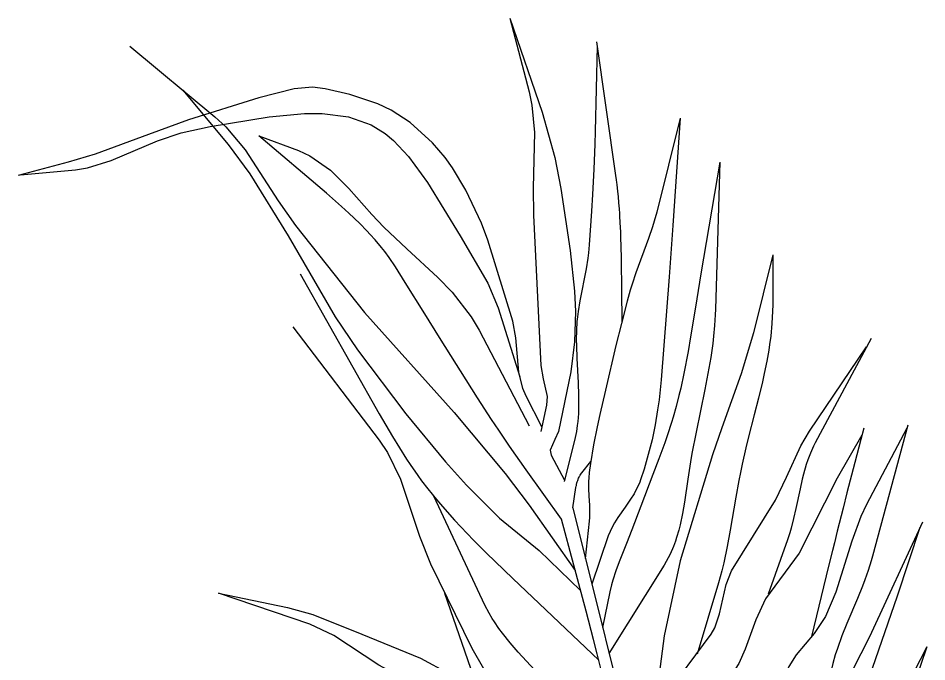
# Model space of a CAD drawing. Extents: x -537 to 919, y -2 to 1885.
# Drawn here: x -367 to 239, y 1455 to 1885 of the extents above; entities that cross this region are included whole.
import ezdxf

# ---------------------------------------------------------------- set-up
doc = ezdxf.new("R2010")
doc.units = 0
doc.layers.get('0').update_dxf_attribs({"linetype": 'CONTINUOUS'})

msp = doc.modelspace()

# ---------------------------------------------------------------- linework, layer by layer
at = {"linetype": 'CONTINUOUS'}
for points in [[(-39.23, 1884.54), (-17.68, 1821.68), (-9.34, 1791.47), (-5.34, 1770.91), (0.92, 1729.35), (3.86, 1702.3), (4.44, 1688.73), (3.86, 1668.46), (1.3, 1648.38), (-6.91, 1608.54), (-9.26, 1603.15), (-12.37, 1596.14), (-11.81, 1592.83), (-2.76, 1576.07)], [(-39.23, 1884.54), (-26.5, 1835.43), (-24.62, 1826.49), (-22.94, 1808.31), (-23.63, 1771.36), (-23.56, 1752.93), (-18.66, 1652.74), (-17.01, 1643.84), (-14.41, 1632.06), (-14.74, 1626.22), (-18.66, 1608.54)], [(18.55, 1868.83), (31.28, 1779.45), (31.67, 1776.63), (31.91, 1774.75), (32.06, 1773.5), (32.35, 1770.99), (32.56, 1769.11), (32.93, 1765.34), (33.27, 1761.57), (33.47, 1759.05), (33.59, 1757.37), (33.82, 1754.01), (33.93, 1752.12), (34.14, 1748.34), (34.32, 1744.55), (34.43, 1742.02), (34.6, 1736.97), (34.71, 1733.18), (34.77, 1730.65), (34.88, 1725.59), (35, 1718), (35.13, 1707.89), (35.2, 1702.83), (35.49, 1682.13)], [(-292.86, 1865.88), (-236.06, 1818.73), (-228.71, 1811.95), (-215.92, 1796.6), (-193.82, 1762.57), (-182.2, 1746.05), (-136.18, 1688.1), (-76.44, 1621.31), (-42.43, 1580.61), (-26.5, 1559.43), (4.3, 1515.87)], [(18.98, 1865.8), (17.57, 1808.91), (17.33, 1800.5), (16.67, 1783.69), (15.8, 1766.88), (15.14, 1755.68), (13.65, 1733.28), (13.15, 1727.89), (12.69, 1724.31), (11.53, 1717.17), (7.43, 1695.85), (6.28, 1688.73), (5.82, 1685.15), (5.51, 1682.12), (5.14, 1676.03), (5.03, 1669.9), (5.08, 1665.8), (5.38, 1657.58), (6.28, 1641.12), (6.58, 1632.91), (6.58, 1624.75), (6.43, 1620.69), (6.02, 1615.3), (5.71, 1612.61), (5.11, 1608.61), (4.33, 1604.63), (3.86, 1602.65), (-2.99, 1575.15)], [(-17.95, 1611.76), (-28.45, 1632.11), (-30.66, 1637.26), (-33.21, 1648.16), (-35.27, 1671.03), (-37.27, 1682.21), (-53.92, 1736.23), (-58.25, 1747.58), (-68.61, 1769.62), (-77.49, 1784.51), (-82.54, 1791.44), (-90.98, 1801.25), (-105.82, 1814.81), (-118.46, 1823.1), (-127.29, 1827.26), (-145.97, 1833.47), (-162.57, 1837.42), (-170.91, 1838.38), (-183.18, 1837.4), (-206.8, 1831.37), (-253.69, 1816.77), (-280.39, 1806.9), (-315.89, 1793.76), (-333.99, 1788.29), (-367.28, 1779.45)], [(-257.45, 1836.49), (-227.25, 1800.17), (-212.77, 1780.67), (-187.1, 1739.27), (-155.76, 1685.25), (-140.94, 1663.06), (-108.75, 1620.43), (-82.13, 1588.28), (-68.16, 1572.84), (-46.08, 1550.69), (-19.64, 1529.08), (7.91, 1502.4)], [(-365.75, 1779.85), (-329.09, 1783.38), (-320.95, 1784.64), (-305.19, 1789.44), (-274.4, 1802.64), (-258.58, 1807.93), (-239.1, 1812.27), (-199.83, 1818.73), (-176.37, 1821), (-164.56, 1820.96), (-146.95, 1818.73), (-131.73, 1813.26), (-122.49, 1807.56), (-116.81, 1802.97), (-106.8, 1792.21), (-94.3, 1774.9), (-72.52, 1739.17), (-54.07, 1707.69), (-47.06, 1691.05), (-32.72, 1645.18)], [(74.37, 1817.85), (58.7, 1754.99), (57.09, 1749.1), (55.89, 1745.22), (53.27, 1737.51), (44.8, 1714.57), (42.23, 1706.84), (41.07, 1702.93), (39.03, 1695.56), (35.14, 1680.78), (31.46, 1665.94), (24.43, 1636.14), (20.73, 1619.93), (18.98, 1611.81), (16.58, 1599.6), (14.52, 1587.31), (13.65, 1581.14), (13.32, 1577.55), (13.23, 1575.15), (13.28, 1570.35), (13.51, 1565.54), (13.85, 1559.12), (13.94, 1555.91), (13.84, 1551.11), (13.65, 1548.72), (11.06, 1523.77)], [(74.37, 1817.85), (69.47, 1746.15), (67, 1711.76), (61.64, 1643.02), (60.79, 1634.08), (60.25, 1629.63), (59.32, 1622.97), (57.62, 1613.02), (55.55, 1603.12), (54.37, 1598.19), (51.74, 1588.39), (50.29, 1583.51), (47.93, 1576.23), (47.38, 1574.71), (46.11, 1571.76), (44.65, 1568.92), (43.59, 1567.06), (41.3, 1563.45), (37.62, 1558.15), (32.71, 1551.11), (30.44, 1547.5), (28.43, 1543.78), (27.54, 1541.86), (26.38, 1538.9), (15.32, 1506.67)], [(-4.83, 1550.03), (-28.45, 1583), (-39.52, 1598.84), (-46.72, 1609.53), (-51.45, 1616.7), (-60.77, 1631.13), (-86.23, 1671.4), (-96.02, 1687.11), (-109.01, 1708.1), (-115.61, 1718.55), (-119.81, 1724.74), (-122.79, 1728.74), (-124.85, 1731.36), (-129.12, 1736.47), (-132.45, 1740.2), (-134.73, 1742.64), (-139.39, 1747.43), (-146.63, 1754.39), (-151.57, 1758.9), (-161.64, 1767.66), (-206.68, 1805.96)], [(-206.68, 1805.96), (-180.24, 1796.14), (-172.61, 1792.65), (-158.94, 1782.99), (-146.75, 1770.92), (-131.33, 1753.45), (-123.44, 1745.07), (-108.09, 1730.6), (-87.43, 1711.51), (-77.76, 1701.5), (-65.05, 1685.23), (-59.79, 1676.31), (-26.5, 1612.47)], [(100.81, 1788.38), (88.08, 1713.74), (84.49, 1691.53), (81.34, 1671.78), (79.65, 1661.93), (76.83, 1647.21), (74.69, 1637.45), (73.53, 1632.6), (71.65, 1625.34), (69.6, 1618.12), (68.49, 1614.53), (65.85, 1606.44), (64, 1601.08), (60.15, 1590.43), (56.15, 1579.84), (48, 1558.73), (42.05, 1542.83), (38.53, 1533.74), (33.64, 1521.66), (31.36, 1515.58), (29.35, 1509.42), (28.47, 1506.31), (27.36, 1501.58), (22.52, 1477.77)], [(100.81, 1788.38), (97.87, 1690.16), (97.73, 1686.56), (97.28, 1679.36), (96.61, 1672.18), (96.05, 1667.41), (94.72, 1657.88), (93.55, 1650.76), (90.9, 1636.53), (85.03, 1608.13), (82.2, 1593.91), (81.21, 1588.25), (79.5, 1576.8), (77.27, 1561.45), (75.94, 1553.84), (74.34, 1546.35), (73.4, 1542.66), (71.98, 1537.81), (71.19, 1535.43), (69.89, 1531.89), (67.66, 1526.71), (65.05, 1521.7), (63.6, 1519.26), (26.84, 1460.45)], [(136.06, 1726.6), (123.33, 1674.55), (115.14, 1647.1), (102.12, 1611.11), (95.91, 1593.02), (74.37, 1522.3), (63.6, 1472.21), (59.56, 1441.4), (55.33, 1433.12), (51.84, 1429.97), (36.95, 1419.86)], [(136.06, 1726.6), (136.06, 1693.21), (136, 1688.99), (135.57, 1680.58), (134.74, 1672.22), (133.99, 1666.66), (133.42, 1662.96), (132.11, 1655.57), (130.42, 1647.29), (129.18, 1641.78), (126.53, 1630.77), (123.73, 1619.77), (119.97, 1605.11), (118.17, 1597.78), (115.65, 1586.76), (114.52, 1581.23), (113.47, 1575.77), (111.54, 1564.79), (107.8, 1542.81), (105.74, 1531.87), (103.39, 1521), (102.06, 1515.61), (99.83, 1507.57), (85.62, 1459.93)], [(-179.26, 1713.74), (-126.38, 1620.43), (-117.54, 1605.14), (-112.96, 1597.59), (-108.23, 1590.13), (-105.79, 1586.45), (-100.74, 1579.19), (-98.12, 1575.61), (-94.07, 1570.33), (-88.24, 1563.18), (-84.27, 1558.51), (-76.13, 1549.36), (-71.97, 1544.87), (-63.5, 1536.05), (-54.87, 1527.4), (-49.04, 1521.7), (-37.27, 1510.42), (20, 1456.02)], [(-184.16, 1678.38), (-126.38, 1602.75), (-120.87, 1594.57), (-112.3, 1576.82), (-99.49, 1538.78), (-92.11, 1520.24), (-64.56, 1463.99), (-49.02, 1436.75), (-42.6, 1427.09), (-28.39, 1408.77), (1.42, 1373.2), (14.63, 1354.25), (46.07, 1302.71)], [(201.67, 1670.71), (164.46, 1600.98), (163.32, 1598.76), (161.28, 1594.23), (159.51, 1589.59), (158.46, 1586.45), (156.61, 1580.06), (155.78, 1576.83), (154.28, 1570.3), (151.49, 1557.14), (150.02, 1550.59), (148.35, 1544.11), (147.42, 1540.9), (145.85, 1536.15), (132.98, 1499.91)], [(41.14, 1403.09), (63.6, 1431.06), (94.93, 1473.29), (97.36, 1477.55), (100.61, 1486.83), (105.03, 1506.39), (108.64, 1515.53), (138.02, 1562.67), (145.31, 1578.17), (154.76, 1599.03), (160.54, 1608.84), (198.74, 1665.22)], [(226.15, 1612.86), (202.65, 1525.44), (201.75, 1522.22), (199.73, 1515.83), (197.48, 1509.51), (195.89, 1505.32), (192.53, 1496.99), (185.59, 1480.39), (182.27, 1472.07), (179.22, 1463.68), (177.84, 1459.45), (176.17, 1453.76), (175.43, 1450.89), (174.44, 1446.57), (173.27, 1439.99), (169.25, 1412.42)], [(225.63, 1610.9), (198.74, 1559.82), (194.94, 1551.86), (188.79, 1535.3), (178.17, 1501.42), (171.31, 1485.17), (163.63, 1473.76), (151.79, 1459.49), (146.83, 1451.78), (114.52, 1384.01), (107.55, 1372.73), (98.11, 1357.77), (94.93, 1349.63), (87.1, 1314.27), (85.56, 1297.62), (84.43, 1282.71), (82.7, 1275.88), (79.56, 1269.8), (77.31, 1267.12), (65.29, 1255)], [(196.78, 1610.9), (194.81, 1603.26), (190.87, 1587.99), (185.62, 1567.62), (183.01, 1557.43), (180.43, 1547.24), (179.15, 1542.14), (177.2, 1534.33), (175.91, 1529.11), (173.35, 1518.68), (161.94, 1471.71)], [(195.53, 1606.06), (179.15, 1577.5), (153.69, 1527.41), (131.16, 1496.96), (124.74, 1482.82), (117.72, 1463.18), (113.54, 1453.74), (105.1, 1440.65), (92.85, 1423.66), (88.08, 1414.46), (78.28, 1381.06), (71.68, 1363.11), (67.51, 1354.54), (56.03, 1334.46)], [(2.64, 1557.53), (4.84, 1571.22), (5, 1572.14), (5.09, 1572.59), (5.25, 1573.28), (5.51, 1574.31), (5.71, 1574.99), (5.81, 1575.33), (5.98, 1575.83), (6.23, 1576.5), (6.36, 1576.83), (6.56, 1577.32), (6.89, 1578.04), (7.21, 1578.66), (7.38, 1578.97), (7.64, 1579.42), (8.07, 1580.09), (8.52, 1580.73), (8.76, 1581.04), (14.71, 1588.58)], [(38.4, 1365.99), (-4.95, 1427.91), (-6.73, 1430.39), (-10.46, 1435.25), (-14.38, 1439.98), (-22.56, 1449.2), (-33.65, 1461.35), (-39.02, 1467.53), (-44.13, 1473.87), (-46.55, 1477.12), (-49.6, 1481.57), (-51.04, 1483.84), (-53.09, 1487.33), (-55.88, 1492.74), (-90.03, 1565.34)], [(2.64, 1557.53), (46, 1383.59), (47.77, 1376.26), (51.02, 1361.52), (53.91, 1346.71), (55.64, 1336.8), (56.72, 1330.17), (58.69, 1316.89), (60.65, 1301.9), (61.81, 1291.88), (63.85, 1271.8), (64.73, 1261.74), (66.3, 1241.6), (67.63, 1221.44), (69.92, 1181.17), (73.56, 1111.88), (75.28, 1077.23), (77.68, 1025.26), (79.78, 973.27), (80.7, 947.27)], [(22.45, 1445.94), (18.97, 1460.18), (16.57, 1469.65), (11.61, 1488.56), (-4.83, 1550.03)], [(235.95, 1548.04), (200.69, 1471.42), (183.63, 1437.92), (158.88, 1394.24), (146.83, 1372.22), (116.98, 1314.49), (103.75, 1284.8), (89.06, 1241.59), (84.3, 1225.22), (80.24, 1218.01), (68.65, 1204.16)], [(69.54, 1188.18), (85.14, 1207.21), (115.5, 1243.55), (139.93, 1276.18), (150.75, 1293.64), (162.58, 1317.11), (169.16, 1333.24), (180.13, 1366.33), (186.97, 1392.56), (195.5, 1427.64), (200.69, 1444.9), (219.3, 1498.93), (234.42, 1544.73)], [(-233.55, 1500.57), (-187.65, 1491.18), (-170.79, 1486.38), (-138.01, 1473.33), (-98.88, 1457.26), (-79.93, 1447.02), (-69.02, 1437.8), (-63.26, 1430.23), (-54.64, 1413.2), (-47.58, 1392.17), (-39.21, 1363.98), (-34.03, 1350.25), (-27.95, 1336.12)], [(-91.78, 1402.9), (-92.11, 1428.23), (-92.95, 1432.54), (-94.29, 1435.02), (-98.49, 1439.18), (-107.4, 1444.04), (-120.82, 1449.58), (-126.77, 1452.66), (-156.66, 1472.4), (-172.67, 1479.9), (-233.55, 1500.57)], [(-82.8, 1500.61), (-59.79, 1434), (-51.64, 1416.07), (-38.01, 1393.38), (-31.39, 1381.94), (14.63, 1295.51), (17.9, 1288.43), (22.89, 1273.41), (28.87, 1253.11), (32.74, 1243.52), (41.07, 1230.68), (53.78, 1216.39)], [(238.88, 1464.74), (186, 1361.61), (154.67, 1298.75), (140.52, 1268.7), (114.52, 1207.4), (106.14, 1183.58), (93.95, 1134.72), (92.41, 1120.43), (92.12, 1101.09), (91.02, 1091.5), (87.18, 1078.78), (83.18, 1073.82), (75.73, 1067.86)], [(238.88, 1464.74), (218.32, 1403.85), (216.69, 1399.08), (215.58, 1395.9), (213.35, 1389.56), (210.36, 1381.1), (208.88, 1376.86), (207.42, 1372.62), (206.7, 1370.5), (205.29, 1366.24), (204.6, 1364.11), (203.59, 1360.91), (202.72, 1358.05), (202.29, 1356.62), (201.66, 1354.47), (200.76, 1351.24), (200.18, 1349.08), (199.89, 1348), (199.48, 1346.37), (198.94, 1344.2), (198.68, 1343.11), (198.3, 1341.48), (197.76, 1339.02), (184.95, 1279.37)]]:
    msp.add_lwpolyline(points, dxfattribs=at)

doc.saveas('drawing.dxf')
